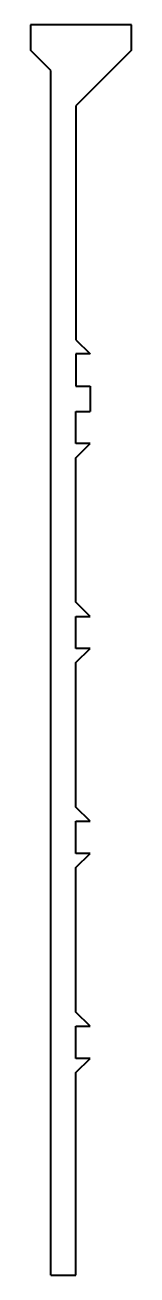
# Model space of a CAD drawing. Header units: inches. Extents: x -4 to 16, y 0 to 247.
import ezdxf

# ---------------------------------------------------------------- set-up
doc = ezdxf.new("R2010")
doc.units = ezdxf.units.IN
doc.header["$MEASUREMENT"] = 0
doc.layers.add('Visible', color=7, linetype='Continuous', lineweight=40)

msp = doc.modelspace()

# ---------------------------------------------------------------- linework, layer by layer
at = {"layer": 'Visible'}
for p, q in [((16, 247), (-4, 247)), ((-4, 247), (-4, 242)), ((16, 242), (16, 247)), ((0, 238), (-4, 242)), ((16, 242), (5, 231)), ((0, 0), (0, 238)), ((5, 231), (5, 184.8)), ((5, 184.8), (7.8, 182)), ((5, 182), (5, 175.65)), ((7.8, 182), (5, 182)), ((5, 175.65), (7.8, 175.65)), ((7.8, 175.65), (7.8, 170.65)), ((5, 164.3), (5, 170.65)), ((5, 170.65), (7.8, 170.65)), ((5, 161.5), (7.8, 164.3)), ((7.8, 164.3), (5, 164.3)), ((5, 132.95), (5, 161.5)), ((7.8, 130.15), (5, 132.95)), ((5, 123.8), (5, 130.15)), ((5, 130.15), (7.8, 130.15)), ((5, 121), (7.8, 123.8)), ((7.8, 123.8), (5, 123.8)), ((5, 92.45), (5, 121)), ((7.8, 89.65), (5, 92.45)), ((5, 83.3), (5, 89.65)), ((5, 89.65), (7.8, 89.65)), ((5, 80.5), (7.8, 83.3)), ((7.8, 83.3), (5, 83.3)), ((5, 51.95), (5, 80.5)), ((7.8, 49.15), (5, 51.95)), ((5, 42.8), (5, 49.15)), ((5, 49.15), (7.8, 49.15)), ((5, 40), (7.8, 42.8)), ((7.8, 42.8), (5, 42.8)), ((5, 0), (5, 40)), ((0, 0), (5, 0))]:
    msp.add_line(p, q, dxfattribs=at)

doc.saveas('drawing.dxf')
